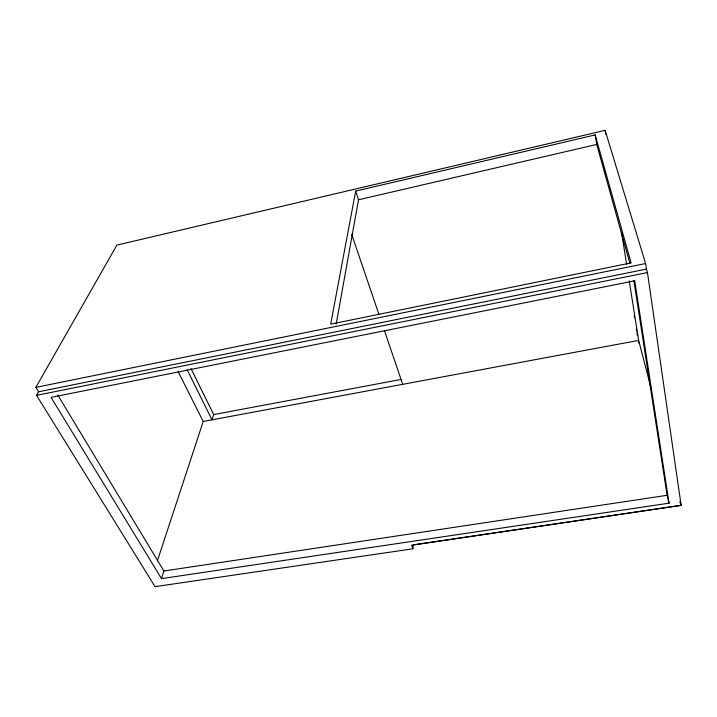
<?xml version="1.0" encoding="UTF-8"?>
<svg xmlns="http://www.w3.org/2000/svg" width="717" height="717" viewBox="0 0 717 717"><rect width="100%" height="100%" fill="white"/><g stroke="black" fill="none" stroke-linecap="round" stroke-linejoin="round"><path stroke-width="1.08" d="M412.956 548.783L411.612 545.234L681.15 505.404L647.451 272.559L646.411 269.108L38.566 391.778L36.558 395.345L155.06 586.658L412.956 548.783L413.153 544.875L680.684 505.342M336.174 324.12L358.518 199.783L355.677 191.098L595.173 134.921L631.103 262.888L330.689 324.147L355.677 191.098M161.504 578.628L51.05 397.379L634.733 280.804L669.06 503.182L161.504 578.628L163.924 571.01L57.79 395.049M190.973 368.529L213.675 414.578L211.999 419.83L187.227 369.891M157.399 560.864L203.216 421.471L178.166 371.72M38.566 391.778L35.85 387.377L116.898 245.097L605.112 130.342L645.605 263.533L646.411 269.108M358.518 199.783L596.741 144.44L595.173 134.921M35.85 387.377L645.605 263.533M36.558 395.345L647.451 272.559M213.675 414.578L400.911 379.49M203.216 421.471L638.65 340.405L650.722 386.786M163.924 571.01L667.124 495.295L669.06 503.182M351.724 234.396L379.015 314.638M384.393 330.483L402.712 384.33M596.741 144.44L629.831 263.22M681.15 505.404L680.119 501.434L680.406 503.388M621.558 232.38L626.613 264.349M629.23 280.885L638.65 340.405M605.112 130.342L605.713 134.16M638.542 341.4L638.829 343.201M634.178 315.561L634.536 317.774M636.284 328.843L636.633 331.057M636.992 333.271L637.341 335.475M633.837 280.553L667.124 495.295"/></g></svg>
